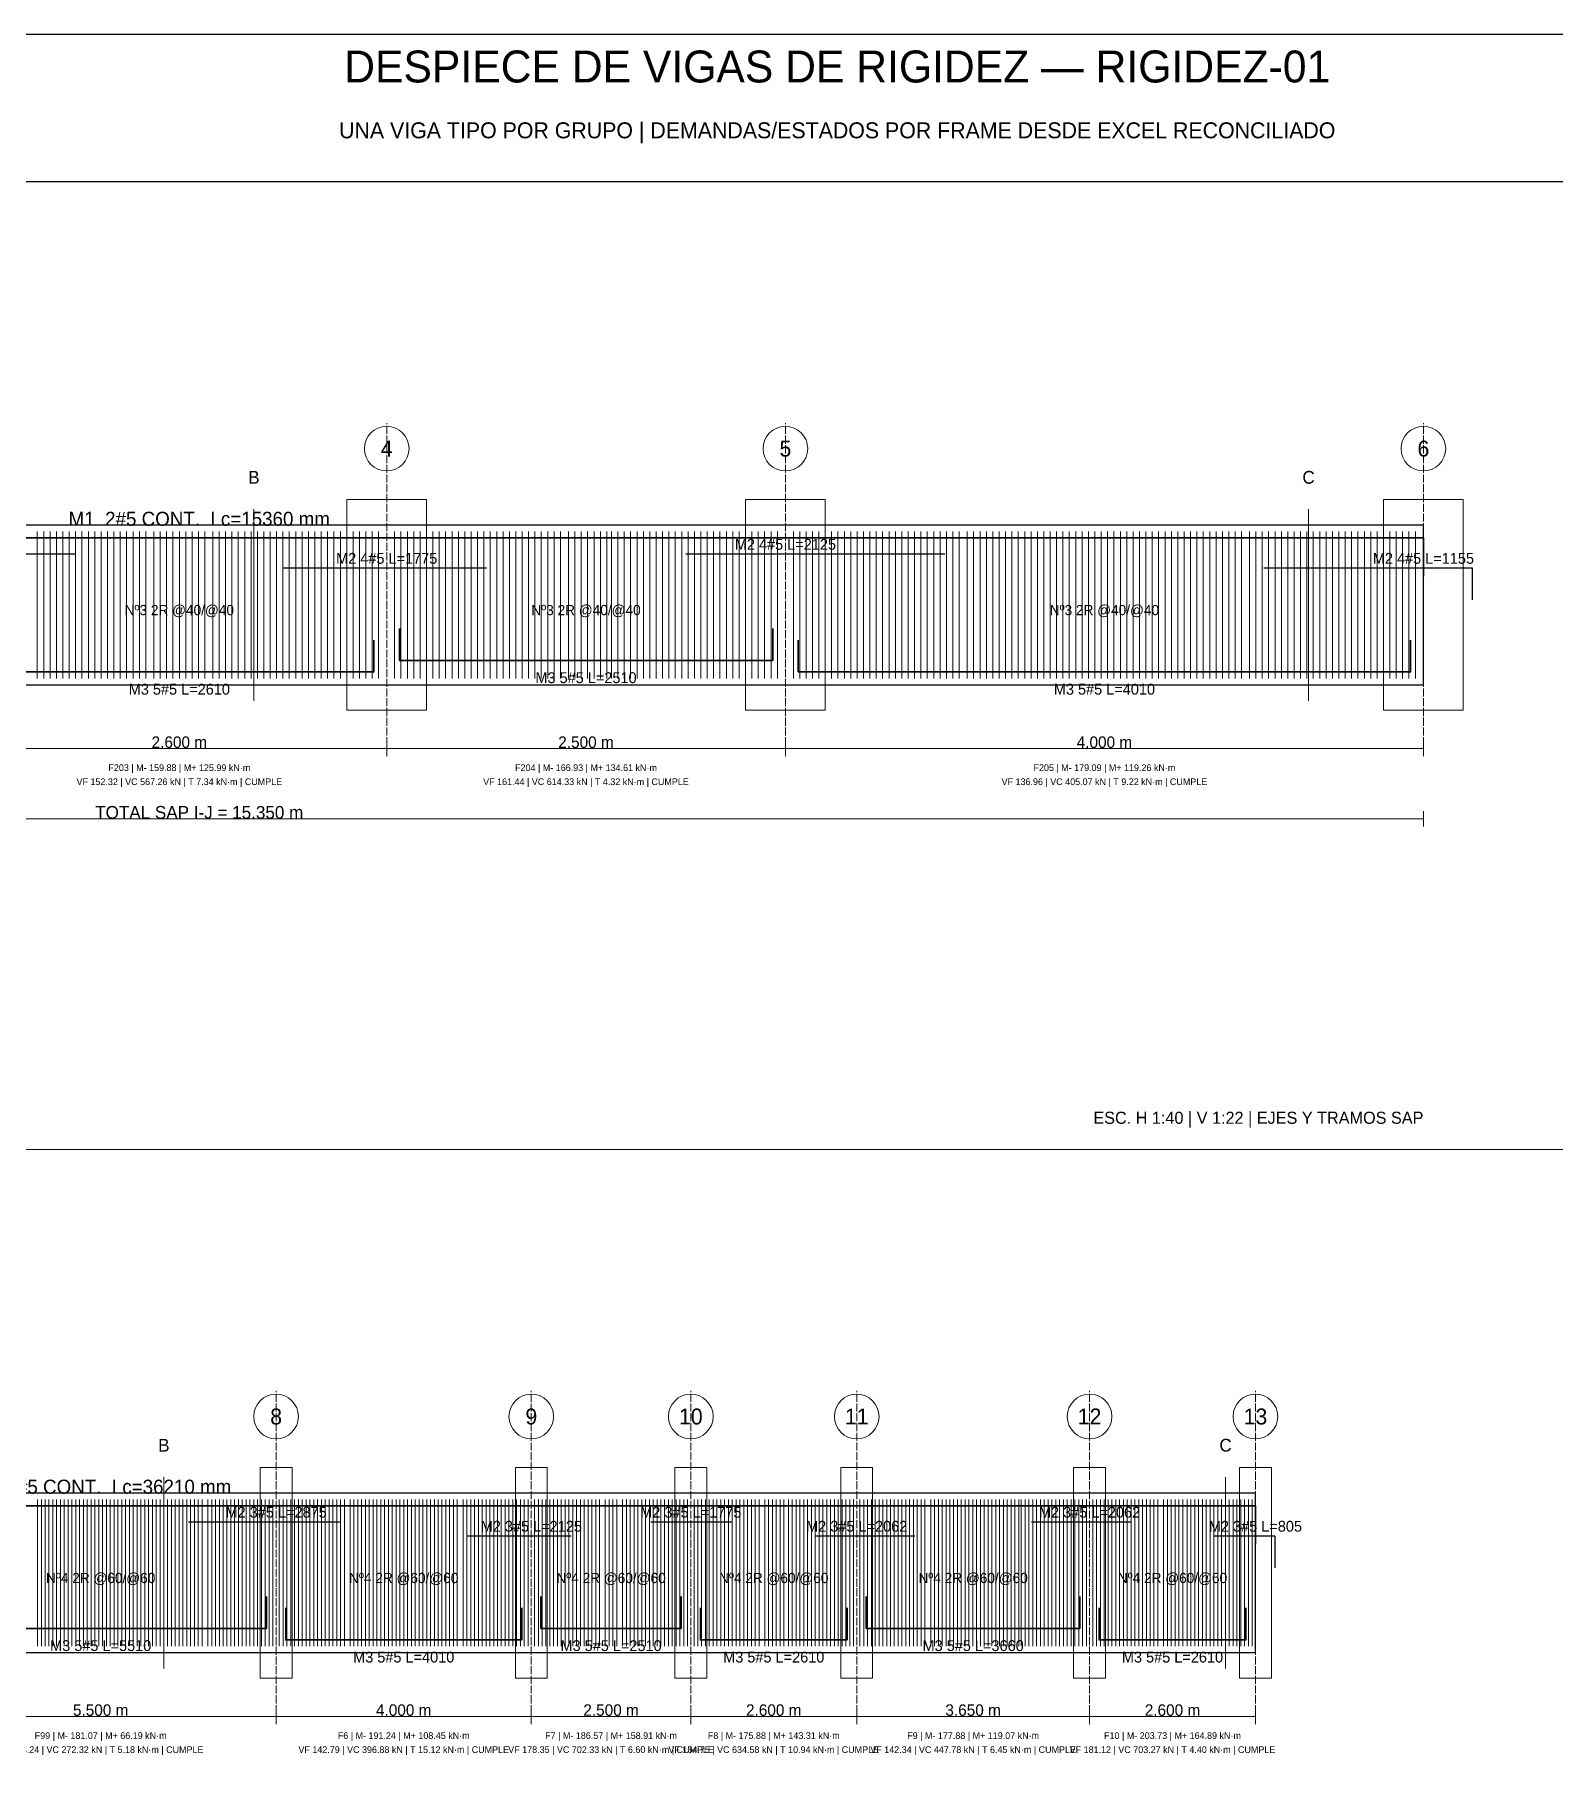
# Paper-space layout 'RIGIDEZ_01' of a CAD drawing. Header units: millimetres. Extents: x 7 to 700, y 7 to 493.
# Drawn here: x 227.7 to 465.9, y 222 to 493 of the extents above; entities that cross this region are included whole.
import ezdxf
from ezdxf.enums import TextEntityAlignment as Align

# ---------------------------------------------------------------- set-up
doc = ezdxf.new("R2010")
doc.units = ezdxf.units.MM
doc.linetypes.add('DASHED', pattern=[1.524, 1.27, -0.254])
for name, color, linetype in [('ACERO_INF', 1, 'Continuous'), ('ACERO_SUP_APOYO', 5, 'Continuous'), ('ACERO_SUP_CONT', 4, 'Continuous'), ('APOYOS', 9, 'Continuous'), ('CONTORNO', 7, 'Continuous'), ('CORTE', 6, 'Continuous'), ('COTAS', 3, 'Continuous'), ('EJES', 1, 'Continuous'), ('ESTRIBOS', 8, 'Continuous'), ('MARCO', 7, 'Continuous'), ('TEXTO', 7, 'Continuous')]:
    doc.layers.add(name, color=color, linetype=linetype)

psp = doc.layouts.new('RIGIDEZ_01')

# ---------------------------------------------------------------- linework, layer by layer
at = {"layer": 'ACERO_INF', "color": 1, "lineweight": 35}
for points in [[(284.88, 399.93), (284.88, 394.93), (343.38, 394.93), (343.38, 399.93)], [(219.88, 398.13), (219.88, 393.13), (280.88, 393.13), (280.88, 398.13)], [(347.38, 398.13), (347.38, 393.13), (443.38, 393.13), (443.38, 398.13)], [(212.05, 248.27), (212.05, 243.27), (264.05, 243.27), (264.05, 248.27)], [(307.05, 248.27), (307.05, 243.27), (329.05, 243.27), (329.05, 248.27)], [(358.05, 248.27), (358.05, 243.27), (391.55, 243.27), (391.55, 248.27)], [(267.05, 246.47), (267.05, 241.47), (304.05, 241.47), (304.05, 246.47)], [(332.05, 246.47), (332.05, 241.47), (355.05, 241.47), (355.05, 246.47)], [(394.55, 246.47), (394.55, 241.47), (417.55, 241.47), (417.55, 246.47)]]:
    psp.add_lwpolyline(points, dxfattribs=at)
at = {"layer": 'ACERO_SUP_APOYO', "color": 5, "lineweight": 30}
for points in [[(195.06, 411.63), (234.12, 411.63)], [(266.62, 409.43), (298.5, 409.43)], [(329.75, 411.63), (370.38, 411.63)], [(420.38, 409.43), (453, 409.43), (453, 404.43)], [(251.8, 259.97), (275.55, 259.97)], [(295.55, 257.77), (311.8, 257.77)], [(324.3, 259.97), (337.05, 259.97)], [(350.05, 257.77), (365.68, 257.77)], [(383.93, 259.97), (399.55, 259.97)], [(412.55, 257.77), (422.1, 257.77), (422.1, 252.77)]]:
    psp.add_lwpolyline(points, dxfattribs=at)
at = {"layer": 'ACERO_SUP_CONT', "color": 4, "lineweight": 35}
for points in [[(61.62, 408.13), (61.62, 414.13), (445.38, 414.13), (445.38, 408.13)], [(57.05, 256.47), (57.05, 262.47), (419.05, 262.47), (419.05, 256.47)]]:
    psp.add_lwpolyline(points, dxfattribs=at)
at = {"layer": 'APOYOS', "color": 9, "lineweight": 15}
for points in [[(276.62, 387.13), (289.12, 387.13), (289.12, 420.13), (276.62, 420.13)], [(339.12, 387.13), (351.62, 387.13), (351.62, 420.13), (339.12, 420.13)], [(439.12, 387.13), (451.62, 387.13), (451.62, 420.13), (439.12, 420.13)], [(263.05, 235.47), (268.05, 235.47), (268.05, 268.47), (263.05, 268.47)], [(303.05, 235.47), (308.05, 235.47), (308.05, 268.47), (303.05, 268.47)], [(328.05, 235.47), (333.05, 235.47), (333.05, 268.47), (328.05, 268.47)], [(354.05, 235.47), (359.05, 235.47), (359.05, 268.47), (354.05, 268.47)], [(390.55, 235.47), (395.55, 235.47), (395.55, 268.47), (390.55, 268.47)], [(416.55, 235.47), (421.55, 235.47), (421.55, 268.47), (416.55, 268.47)]]:
    psp.add_lwpolyline(points, close=True, dxfattribs=at)
at = {"layer": 'CONTORNO', "color": 7, "lineweight": 25}
for points in [[(61.62, 391.13), (445.38, 391.13), (445.38, 416.13), (61.62, 416.13)], [(57.05, 239.47), (419.05, 239.47), (419.05, 264.47), (57.05, 264.47)]]:
    psp.add_lwpolyline(points, close=True, dxfattribs=at)
at = {"layer": 'CORTE', "color": 6, "lineweight": 13}
for p, q in [((262.07, 388.63), (262.07, 418.63)), ((427.38, 388.63), (427.38, 418.63)), ((247.95, 236.97), (247.95, 266.97)), ((414.37, 236.97), (414.37, 266.97))]:
    psp.add_line(p, q, dxfattribs=at)
at = {"layer": 'COTAS', "color": 3, "lineweight": 13}
for p, q in [((282.88, 379.93), (282.88, 382.33)), ((282.88, 379.93), (282.88, 382.33)), ((345.38, 379.93), (345.38, 382.33)), ((345.38, 379.93), (345.38, 382.33)), ((445.38, 379.93), (445.38, 382.33)), ((217.88, 381.13), (282.88, 381.13)), ((282.88, 381.13), (345.38, 381.13)), ((345.38, 381.13), (445.38, 381.13)), ((445.38, 368.93), (445.38, 371.33)), ((61.62, 370.13), (445.38, 370.13)), ((265.55, 228.27), (265.55, 230.67)), ((265.55, 228.27), (265.55, 230.67)), ((305.55, 228.27), (305.55, 230.67)), ((305.55, 228.27), (305.55, 230.67)), ((330.55, 228.27), (330.55, 230.67)), ((330.55, 228.27), (330.55, 230.67)), ((356.55, 228.27), (356.55, 230.67)), ((356.55, 228.27), (356.55, 230.67)), ((393.05, 228.27), (393.05, 230.67)), ((393.05, 228.27), (393.05, 230.67)), ((419.05, 228.27), (419.05, 230.67)), ((210.55, 229.47), (265.55, 229.47)), ((265.55, 229.47), (305.55, 229.47)), ((305.55, 229.47), (330.55, 229.47)), ((330.55, 229.47), (356.55, 229.47)), ((356.55, 229.47), (393.05, 229.47)), ((393.05, 229.47), (419.05, 229.47))]:
    psp.add_line(p, q, dxfattribs=at)
at = {"layer": 'EJES', "color": 1, "linetype": 'DASHED', "lineweight": 9}
for p, q in [((282.88, 380.13), (282.88, 432.13)), ((345.38, 380.13), (345.38, 432.13)), ((445.38, 380.13), (445.38, 432.13)), ((265.55, 228.47), (265.55, 280.47)), ((305.55, 228.47), (305.55, 280.47)), ((330.55, 228.47), (330.55, 280.47)), ((356.55, 228.47), (356.55, 280.47)), ((393.05, 228.47), (393.05, 280.47)), ((419.05, 228.47), (419.05, 280.47))]:
    psp.add_line(p, q, dxfattribs=at)
at = {"layer": 'EJES', "color": 1, "lineweight": 18}
for centre in [(282.88, 428.13), (345.38, 428.13), (445.38, 428.13), (265.55, 276.47), (305.55, 276.47), (330.55, 276.47), (356.55, 276.47), (393.05, 276.47), (419.05, 276.47)]:
    psp.add_circle(centre, 3.5, dxfattribs=at)
at = {"layer": 'ESTRIBOS', "color": 8, "lineweight": 9}
for p, q in [((228.12, 392.13), (228.12, 415.13)), ((229.12, 392.13), (229.12, 415.13)), ((230.12, 392.13), (230.12, 415.13)), ((231.12, 392.13), (231.12, 415.13)), ((232.12, 392.13), (232.12, 415.13)), ((233.12, 392.13), (233.12, 415.13)), ((234.12, 392.13), (234.12, 415.13)), ((235.12, 392.13), (235.12, 415.13)), ((236.12, 392.13), (236.12, 415.13)), ((237.12, 392.13), (237.12, 415.13)), ((238.12, 392.13), (238.12, 415.13)), ((239.12, 392.13), (239.12, 415.13)), ((240.12, 392.13), (240.12, 415.13)), ((241.12, 392.13), (241.12, 415.13)), ((242.12, 392.13), (242.12, 415.13)), ((243.12, 392.13), (243.12, 415.13)), ((244.12, 392.13), (244.12, 415.13)), ((245.12, 392.13), (245.12, 415.13)), ((246.38, 392.13), (246.38, 415.13)), ((247.38, 392.13), (247.38, 415.13)), ((248.38, 392.13), (248.38, 415.13)), ((249.38, 392.13), (249.38, 415.13)), ((250.38, 392.13), (250.38, 415.13)), ((251.38, 392.13), (251.38, 415.13)), ((252.38, 392.13), (252.38, 415.13)), ((253.38, 392.13), (253.38, 415.13)), ((254.38, 392.13), (254.38, 415.13)), ((255.62, 392.13), (255.62, 415.13)), ((256.62, 392.13), (256.62, 415.13)), ((257.62, 392.13), (257.62, 415.13)), ((258.62, 392.13), (258.62, 415.13)), ((259.62, 392.13), (259.62, 415.13)), ((260.62, 392.13), (260.62, 415.13)), ((261.62, 392.13), (261.62, 415.13)), ((262.62, 392.13), (262.62, 415.13)), ((263.62, 392.13), (263.62, 415.13)), ((264.62, 392.13), (264.62, 415.13)), ((265.62, 392.13), (265.62, 415.13)), ((266.62, 392.13), (266.62, 415.13)), ((267.62, 392.13), (267.62, 415.13)), ((268.62, 392.13), (268.62, 415.13)), ((269.62, 392.13), (269.62, 415.13)), ((270.62, 392.13), (270.62, 415.13)), ((271.62, 392.13), (271.62, 415.13)), ((272.62, 392.13), (272.62, 415.13)), ((273.62, 392.13), (273.62, 415.13)), ((274.62, 392.13), (274.62, 415.13)), ((275.62, 392.13), (275.62, 415.13)), ((276.62, 392.13), (276.62, 415.13)), ((277.62, 392.13), (277.62, 415.13)), ((278.62, 392.13), (278.62, 415.13)), ((279.62, 392.13), (279.62, 415.13)), ((280.62, 392.13), (280.62, 415.13)), ((281.62, 392.13), (281.62, 415.13)), ((284.12, 392.13), (284.12, 415.13)), ((285.12, 392.13), (285.12, 415.13)), ((286.12, 392.13), (286.12, 415.13)), ((287.12, 392.13), (287.12, 415.13)), ((288.12, 392.13), (288.12, 415.13)), ((289.12, 392.13), (289.12, 415.13)), ((290.12, 392.13), (290.12, 415.13)), ((291.12, 392.13), (291.12, 415.13)), ((292.12, 392.13), (292.12, 415.13)), ((293.12, 392.13), (293.12, 415.13)), ((294.12, 392.13), (294.12, 415.13)), ((295.12, 392.13), (295.12, 415.13)), ((296.12, 392.13), (296.12, 415.13)), ((297.12, 392.13), (297.12, 415.13)), ((298.12, 392.13), (298.12, 415.13)), ((299.12, 392.13), (299.12, 415.13)), ((300.12, 392.13), (300.12, 415.13)), ((301.12, 392.13), (301.12, 415.13)), ((302.12, 392.13), (302.12, 415.13)), ((303.12, 392.13), (303.12, 415.13)), ((304.12, 392.13), (304.12, 415.13)), ((305.12, 392.13), (305.12, 415.13)), ((306.12, 392.13), (306.12, 415.13)), ((307.12, 392.13), (307.12, 415.13)), ((308.12, 392.13), (308.12, 415.13)), ((309.12, 392.13), (309.12, 415.13)), ((310.12, 392.13), (310.12, 415.13)), ((311.38, 392.13), (311.38, 415.13)), ((312.38, 392.13), (312.38, 415.13)), ((313.38, 392.13), (313.38, 415.13)), ((314.38, 392.13), (314.38, 415.13)), ((315.38, 392.13), (315.38, 415.13)), ((316.38, 392.13), (316.38, 415.13)), ((317.38, 392.13), (317.38, 415.13)), ((318.12, 392.13), (318.12, 415.13)), ((319.12, 392.13), (319.12, 415.13)), ((320.12, 392.13), (320.12, 415.13)), ((321.12, 392.13), (321.12, 415.13)), ((322.12, 392.13), (322.12, 415.13)), ((323.12, 392.13), (323.12, 415.13)), ((324.12, 392.13), (324.12, 415.13)), ((325.12, 392.13), (325.12, 415.13)), ((326.12, 392.13), (326.12, 415.13)), ((327.12, 392.13), (327.12, 415.13)), ((328.12, 392.13), (328.12, 415.13)), ((329.12, 392.13), (329.12, 415.13)), ((330.12, 392.13), (330.12, 415.13)), ((331.12, 392.13), (331.12, 415.13)), ((332.12, 392.13), (332.12, 415.13)), ((333.12, 392.13), (333.12, 415.13)), ((334.12, 392.13), (334.12, 415.13)), ((335.12, 392.13), (335.12, 415.13)), ((336.12, 392.13), (336.12, 415.13)), ((337.12, 392.13), (337.12, 415.13)), ((338.12, 392.13), (338.12, 415.13)), ((339.12, 392.13), (339.12, 415.13)), ((340.12, 392.13), (340.12, 415.13)), ((341.12, 392.13), (341.12, 415.13)), ((342.12, 392.13), (342.12, 415.13)), ((343.12, 392.13), (343.12, 415.13)), ((344.12, 392.13), (344.12, 415.13)), ((346.62, 392.13), (346.62, 415.13)), ((347.62, 392.13), (347.62, 415.13)), ((348.62, 392.13), (348.62, 415.13)), ((349.62, 392.13), (349.62, 415.13)), ((350.62, 392.13), (350.62, 415.13)), ((351.62, 392.13), (351.62, 415.13)), ((352.62, 392.13), (352.62, 415.13)), ((353.62, 392.13), (353.62, 415.13)), ((354.62, 392.13), (354.62, 415.13)), ((355.62, 392.13), (355.62, 415.13)), ((356.62, 392.13), (356.62, 415.13)), ((357.62, 392.13), (357.62, 415.13)), ((358.62, 392.13), (358.62, 415.13)), ((359.62, 392.13), (359.62, 415.13)), ((360.62, 392.13), (360.62, 415.13)), ((361.62, 392.13), (361.62, 415.13)), ((362.62, 392.13), (362.62, 415.13)), ((363.62, 392.13), (363.62, 415.13)), ((364.62, 392.13), (364.62, 415.13)), ((365.62, 392.13), (365.62, 415.13)), ((366.62, 392.13), (366.62, 415.13)), ((367.62, 392.13), (367.62, 415.13)), ((368.62, 392.13), (368.62, 415.13)), ((369.62, 392.13), (369.62, 415.13)), ((370.62, 392.13), (370.62, 415.13)), ((371.62, 392.13), (371.62, 415.13)), ((372.62, 392.13), (372.62, 415.13)), ((373.88, 392.13), (373.88, 415.13)), ((374.88, 392.13), (374.88, 415.13)), ((375.88, 392.13), (375.88, 415.13)), ((376.88, 392.13), (376.88, 415.13)), ((377.88, 392.13), (377.88, 415.13)), ((378.88, 392.13), (378.88, 415.13)), ((379.88, 392.13), (379.88, 415.13)), ((380.88, 392.13), (380.88, 415.13)), ((381.88, 392.13), (381.88, 415.13)), ((382.88, 392.13), (382.88, 415.13)), ((383.88, 392.13), (383.88, 415.13)), ((384.88, 392.13), (384.88, 415.13)), ((385.88, 392.13), (385.88, 415.13)), ((386.88, 392.13), (386.88, 415.13)), ((387.88, 392.13), (387.88, 415.13)), ((388.88, 392.13), (388.88, 415.13)), ((389.88, 392.13), (389.88, 415.13)), ((390.88, 392.13), (390.88, 415.13)), ((391.88, 392.13), (391.88, 415.13)), ((392.88, 392.13), (392.88, 415.13)), ((393.88, 392.13), (393.88, 415.13)), ((394.88, 392.13), (394.88, 415.13)), ((395.88, 392.13), (395.88, 415.13)), ((396.88, 392.13), (396.88, 415.13)), ((397.88, 392.13), (397.88, 415.13)), ((398.88, 392.13), (398.88, 415.13)), ((399.88, 392.13), (399.88, 415.13)), ((400.88, 392.13), (400.88, 415.13)), ((401.88, 392.13), (401.88, 415.13)), ((402.88, 392.13), (402.88, 415.13)), ((403.88, 392.13), (403.88, 415.13)), ((404.88, 392.13), (404.88, 415.13)), ((405.88, 392.13), (405.88, 415.13)), ((406.88, 392.13), (406.88, 415.13)), ((407.88, 392.13), (407.88, 415.13)), ((408.88, 392.13), (408.88, 415.13)), ((409.88, 392.13), (409.88, 415.13)), ((410.88, 392.13), (410.88, 415.13)), ((411.88, 392.13), (411.88, 415.13)), ((412.88, 392.13), (412.88, 415.13)), ((413.88, 392.13), (413.88, 415.13)), ((414.88, 392.13), (414.88, 415.13)), ((415.88, 392.13), (415.88, 415.13)), ((416.88, 392.13), (416.88, 415.13)), ((418.12, 392.13), (418.12, 415.13)), ((419.12, 392.13), (419.12, 415.13)), ((420.12, 392.13), (420.12, 415.13)), ((421.12, 392.13), (421.12, 415.13)), ((422.12, 392.13), (422.12, 415.13)), ((423.12, 392.13), (423.12, 415.13)), ((424.12, 392.13), (424.12, 415.13)), ((425.12, 392.13), (425.12, 415.13)), ((426.12, 392.13), (426.12, 415.13)), ((427.12, 392.13), (427.12, 415.13)), ((428.12, 392.13), (428.12, 415.13)), ((429.12, 392.13), (429.12, 415.13)), ((430.12, 392.13), (430.12, 415.13)), ((431.12, 392.13), (431.12, 415.13)), ((432.12, 392.13), (432.12, 415.13)), ((433.12, 392.13), (433.12, 415.13)), ((434.12, 392.13), (434.12, 415.13)), ((435.12, 392.13), (435.12, 415.13)), ((436.12, 392.13), (436.12, 415.13)), ((437.12, 392.13), (437.12, 415.13)), ((438.12, 392.13), (438.12, 415.13)), ((439.12, 392.13), (439.12, 415.13)), ((440.12, 392.13), (440.12, 415.13)), ((441.12, 392.13), (441.12, 415.13)), ((442.12, 392.13), (442.12, 415.13)), ((443.12, 392.13), (443.12, 415.13)), ((444.12, 392.13), (444.12, 415.13)), ((228.15, 240.47), (228.15, 263.47)), ((228.75, 240.47), (228.75, 263.47)), ((229.35, 240.47), (229.35, 263.47)), ((229.95, 240.47), (229.95, 263.47)), ((230.55, 240.47), (230.55, 263.47)), ((231.15, 240.47), (231.15, 263.47)), ((231.75, 240.47), (231.75, 263.47)), ((232.35, 240.47), (232.35, 263.47)), ((232.95, 240.47), (232.95, 263.47)), ((233.55, 240.47), (233.55, 263.47)), ((234.15, 240.47), (234.15, 263.47)), ((234.75, 240.47), (234.75, 263.47)), ((235.35, 240.47), (235.35, 263.47)), ((235.95, 240.47), (235.95, 263.47)), ((236.55, 240.47), (236.55, 263.47)), ((237.15, 240.47), (237.15, 263.47)), ((237.75, 240.47), (237.75, 263.47)), ((238.35, 240.47), (238.35, 263.47)), ((238.95, 240.47), (238.95, 263.47)), ((239.55, 240.47), (239.55, 263.47)), ((240.15, 240.47), (240.15, 263.47)), ((240.75, 240.47), (240.75, 263.47)), ((241.35, 240.47), (241.35, 263.47)), ((241.95, 240.47), (241.95, 263.47)), ((242.55, 240.47), (242.55, 263.47)), ((243.15, 240.47), (243.15, 263.47)), ((243.75, 240.47), (243.75, 263.47)), ((244.35, 240.47), (244.35, 263.47)), ((244.95, 240.47), (244.95, 263.47)), ((245.55, 240.47), (245.55, 263.47)), ((246.15, 240.47), (246.15, 263.47)), ((246.75, 240.47), (246.75, 263.47)), ((247.35, 240.47), (247.35, 263.47)), ((247.95, 240.47), (247.95, 263.47)), ((248.55, 240.47), (248.55, 263.47)), ((249.15, 240.47), (249.15, 263.47)), ((249.75, 240.47), (249.75, 263.47)), ((250.35, 240.47), (250.35, 263.47)), ((250.95, 240.47), (250.95, 263.47)), ((251.55, 240.47), (251.55, 263.47)), ((252.15, 240.47), (252.15, 263.47)), ((252.75, 240.47), (252.75, 263.47)), ((253.35, 240.47), (253.35, 263.47)), ((253.95, 240.47), (253.95, 263.47)), ((254.85, 240.47), (254.85, 263.47)), ((255.45, 240.47), (255.45, 263.47)), ((256.05, 240.47), (256.05, 263.47)), ((256.65, 240.47), (256.65, 263.47)), ((257.25, 240.47), (257.25, 263.47)), ((257.85, 240.47), (257.85, 263.47)), ((258.45, 240.47), (258.45, 263.47)), ((259.05, 240.47), (259.05, 263.47)), ((259.65, 240.47), (259.65, 263.47)), ((260.25, 240.47), (260.25, 263.47)), ((260.85, 240.47), (260.85, 263.47)), ((261.45, 240.47), (261.45, 263.47)), ((262.05, 240.47), (262.05, 263.47)), ((262.65, 240.47), (262.65, 263.47)), ((263.25, 240.47), (263.25, 263.47)), ((263.85, 240.47), (263.85, 263.47)), ((264.45, 240.47), (264.45, 263.47)), ((265.05, 240.47), (265.05, 263.47)), ((266.05, 240.47), (266.05, 263.47)), ((266.65, 240.47), (266.65, 263.47)), ((267.25, 240.47), (267.25, 263.47)), ((267.85, 240.47), (267.85, 263.47)), ((268.45, 240.47), (268.45, 263.47)), ((269.05, 240.47), (269.05, 263.47)), ((269.65, 240.47), (269.65, 263.47)), ((270.25, 240.47), (270.25, 263.47)), ((270.85, 240.47), (270.85, 263.47)), ((271.45, 240.47), (271.45, 263.47)), ((272.05, 240.47), (272.05, 263.47)), ((272.65, 240.47), (272.65, 263.47)), ((273.25, 240.47), (273.25, 263.47)), ((273.85, 240.47), (273.85, 263.47)), ((274.45, 240.47), (274.45, 263.47)), ((275.05, 240.47), (275.05, 263.47)), ((275.65, 240.47), (275.65, 263.47)), ((276.25, 240.47), (276.25, 263.47)), ((277.15, 240.47), (277.15, 263.47)), ((277.75, 240.47), (277.75, 263.47)), ((278.35, 240.47), (278.35, 263.47)), ((278.95, 240.47), (278.95, 263.47)), ((279.55, 240.47), (279.55, 263.47)), ((280.15, 240.47), (280.15, 263.47)), ((280.75, 240.47), (280.75, 263.47)), ((281.35, 240.47), (281.35, 263.47)), ((281.95, 240.47), (281.95, 263.47)), ((282.55, 240.47), (282.55, 263.47)), ((283.15, 240.47), (283.15, 263.47)), ((283.75, 240.47), (283.75, 263.47)), ((284.35, 240.47), (284.35, 263.47)), ((284.95, 240.47), (284.95, 263.47)), ((285.55, 240.47), (285.55, 263.47)), ((286.15, 240.47), (286.15, 263.47)), ((286.75, 240.47), (286.75, 263.47)), ((287.35, 240.47), (287.35, 263.47)), ((287.95, 240.47), (287.95, 263.47)), ((288.55, 240.47), (288.55, 263.47)), ((289.15, 240.47), (289.15, 263.47)), ((289.75, 240.47), (289.75, 263.47)), ((290.35, 240.47), (290.35, 263.47)), ((290.95, 240.47), (290.95, 263.47)), ((291.55, 240.47), (291.55, 263.47)), ((292.15, 240.47), (292.15, 263.47)), ((292.75, 240.47), (292.75, 263.47)), ((293.35, 240.47), (293.35, 263.47)), ((293.95, 240.47), (293.95, 263.47)), ((294.85, 240.47), (294.85, 263.47)), ((295.45, 240.47), (295.45, 263.47)), ((296.05, 240.47), (296.05, 263.47)), ((296.65, 240.47), (296.65, 263.47)), ((297.25, 240.47), (297.25, 263.47)), ((297.85, 240.47), (297.85, 263.47)), ((298.45, 240.47), (298.45, 263.47)), ((299.05, 240.47), (299.05, 263.47)), ((299.65, 240.47), (299.65, 263.47)), ((300.25, 240.47), (300.25, 263.47)), ((300.85, 240.47), (300.85, 263.47)), ((301.45, 240.47), (301.45, 263.47)), ((302.05, 240.47), (302.05, 263.47)), ((302.65, 240.47), (302.65, 263.47)), ((303.25, 240.47), (303.25, 263.47)), ((303.85, 240.47), (303.85, 263.47)), ((304.45, 240.47), (304.45, 263.47)), ((305.05, 240.47), (305.05, 263.47)), ((306.05, 240.47), (306.05, 263.47)), ((306.65, 240.47), (306.65, 263.47)), ((307.25, 240.47), (307.25, 263.47)), ((307.85, 240.47), (307.85, 263.47)), ((308.45, 240.47), (308.45, 263.47)), ((309.05, 240.47), (309.05, 263.47)), ((309.65, 240.47), (309.65, 263.47)), ((310.25, 240.47), (310.25, 263.47)), ((310.85, 240.47), (310.85, 263.47)), ((311.45, 240.47), (311.45, 263.47)), ((312.05, 240.47), (312.05, 263.47)), ((312.65, 240.47), (312.65, 263.47)), ((313.25, 240.47), (313.25, 263.47)), ((313.85, 240.47), (313.85, 263.47)), ((314.45, 240.47), (314.45, 263.47)), ((315.05, 240.47), (315.05, 263.47)), ((315.65, 240.47), (315.65, 263.47)), ((316.25, 240.47), (316.25, 263.47)), ((317.15, 240.47), (317.15, 263.47)), ((317.75, 240.47), (317.75, 263.47)), ((318.35, 240.47), (318.35, 263.47)), ((318.95, 240.47), (318.95, 263.47)), ((319.85, 240.47), (319.85, 263.47)), ((320.45, 240.47), (320.45, 263.47)), ((321.05, 240.47), (321.05, 263.47)), ((321.65, 240.47), (321.65, 263.47)), ((322.25, 240.47), (322.25, 263.47)), ((322.85, 240.47), (322.85, 263.47)), ((323.45, 240.47), (323.45, 263.47)), ((324.05, 240.47), (324.05, 263.47)), ((324.65, 240.47), (324.65, 263.47)), ((325.25, 240.47), (325.25, 263.47)), ((325.85, 240.47), (325.85, 263.47)), ((326.45, 240.47), (326.45, 263.47)), ((327.05, 240.47), (327.05, 263.47)), ((327.65, 240.47), (327.65, 263.47)), ((328.25, 240.47), (328.25, 263.47)), ((328.85, 240.47), (328.85, 263.47)), ((329.45, 240.47), (329.45, 263.47)), ((330.05, 240.47), (330.05, 263.47)), ((331.05, 240.47), (331.05, 263.47)), ((331.65, 240.47), (331.65, 263.47)), ((332.25, 240.47), (332.25, 263.47)), ((332.85, 240.47), (332.85, 263.47)), ((333.45, 240.47), (333.45, 263.47)), ((334.05, 240.47), (334.05, 263.47)), ((334.65, 240.47), (334.65, 263.47)), ((335.25, 240.47), (335.25, 263.47)), ((335.85, 240.47), (335.85, 263.47)), ((336.45, 240.47), (336.45, 263.47)), ((337.05, 240.47), (337.05, 263.47)), ((337.65, 240.47), (337.65, 263.47)), ((338.25, 240.47), (338.25, 263.47)), ((338.85, 240.47), (338.85, 263.47)), ((339.45, 240.47), (339.45, 263.47)), ((340.05, 240.47), (340.05, 263.47)), ((340.65, 240.47), (340.65, 263.47)), ((341.25, 240.47), (341.25, 263.47)), ((342.15, 240.47), (342.15, 263.47)), ((342.75, 240.47), (342.75, 263.47)), ((343.35, 240.47), (343.35, 263.47)), ((343.95, 240.47), (343.95, 263.47)), ((344.55, 240.47), (344.55, 263.47)), ((345.15, 240.47), (345.15, 263.47)), ((345.85, 240.47), (345.85, 263.47)), ((346.45, 240.47), (346.45, 263.47)), ((347.05, 240.47), (347.05, 263.47)), ((347.65, 240.47), (347.65, 263.47)), ((348.25, 240.47), (348.25, 263.47)), ((348.85, 240.47), (348.85, 263.47)), ((349.45, 240.47), (349.45, 263.47)), ((350.05, 240.47), (350.05, 263.47)), ((350.65, 240.47), (350.65, 263.47)), ((351.25, 240.47), (351.25, 263.47)), ((351.85, 240.47), (351.85, 263.47)), ((352.45, 240.47), (352.45, 263.47)), ((353.05, 240.47), (353.05, 263.47)), ((353.65, 240.47), (353.65, 263.47)), ((354.25, 240.47), (354.25, 263.47)), ((354.85, 240.47), (354.85, 263.47)), ((355.45, 240.47), (355.45, 263.47)), ((356.05, 240.47), (356.05, 263.47)), ((357.05, 240.47), (357.05, 263.47)), ((357.65, 240.47), (357.65, 263.47)), ((358.25, 240.47), (358.25, 263.47)), ((358.85, 240.47), (358.85, 263.47)), ((359.45, 240.47), (359.45, 263.47)), ((360.05, 240.47), (360.05, 263.47)), ((360.65, 240.47), (360.65, 263.47)), ((361.25, 240.47), (361.25, 263.47)), ((361.85, 240.47), (361.85, 263.47)), ((362.45, 240.47), (362.45, 263.47)), ((363.05, 240.47), (363.05, 263.47)), ((363.65, 240.47), (363.65, 263.47)), ((364.25, 240.47), (364.25, 263.47)), ((364.85, 240.47), (364.85, 263.47)), ((365.45, 240.47), (365.45, 263.47)), ((366.05, 240.47), (366.05, 263.47)), ((366.65, 240.47), (366.65, 263.47)), ((367.25, 240.47), (367.25, 263.47)), ((368.15, 240.47), (368.15, 263.47)), ((368.75, 240.47), (368.75, 263.47)), ((369.35, 240.47), (369.35, 263.47)), ((369.95, 240.47), (369.95, 263.47)), ((370.55, 240.47), (370.55, 263.47)), ((371.15, 240.47), (371.15, 263.47)), ((371.75, 240.47), (371.75, 263.47)), ((372.35, 240.47), (372.35, 263.47)), ((372.95, 240.47), (372.95, 263.47)), ((373.55, 240.47), (373.55, 263.47)), ((374.15, 240.47), (374.15, 263.47)), ((374.75, 240.47), (374.75, 263.47)), ((375.35, 240.47), (375.35, 263.47)), ((375.95, 240.47), (375.95, 263.47)), ((376.55, 240.47), (376.55, 263.47)), ((377.15, 240.47), (377.15, 263.47)), ((377.75, 240.47), (377.75, 263.47)), ((378.35, 240.47), (378.35, 263.47)), ((378.95, 240.47), (378.95, 263.47)), ((379.55, 240.47), (379.55, 263.47)), ((380.15, 240.47), (380.15, 263.47)), ((380.75, 240.47), (380.75, 263.47)), ((381.35, 240.47), (381.35, 263.47)), ((381.95, 240.47), (381.95, 263.47)), ((382.35, 240.47), (382.35, 263.47)), ((382.95, 240.47), (382.95, 263.47)), ((383.55, 240.47), (383.55, 263.47)), ((384.15, 240.47), (384.15, 263.47)), ((384.75, 240.47), (384.75, 263.47)), ((385.35, 240.47), (385.35, 263.47)), ((385.95, 240.47), (385.95, 263.47)), ((386.55, 240.47), (386.55, 263.47)), ((387.15, 240.47), (387.15, 263.47)), ((387.75, 240.47), (387.75, 263.47)), ((388.35, 240.47), (388.35, 263.47)), ((388.95, 240.47), (388.95, 263.47)), ((389.55, 240.47), (389.55, 263.47)), ((390.15, 240.47), (390.15, 263.47)), ((390.75, 240.47), (390.75, 263.47)), ((391.35, 240.47), (391.35, 263.47)), ((391.95, 240.47), (391.95, 263.47)), ((392.55, 240.47), (392.55, 263.47)), ((393.55, 240.47), (393.55, 263.47)), ((394.15, 240.47), (394.15, 263.47)), ((394.75, 240.47), (394.75, 263.47)), ((395.35, 240.47), (395.35, 263.47)), ((395.95, 240.47), (395.95, 263.47)), ((396.55, 240.47), (396.55, 263.47)), ((397.15, 240.47), (397.15, 263.47)), ((397.75, 240.47), (397.75, 263.47)), ((398.35, 240.47), (398.35, 263.47)), ((398.95, 240.47), (398.95, 263.47)), ((399.55, 240.47), (399.55, 263.47)), ((400.15, 240.47), (400.15, 263.47)), ((400.75, 240.47), (400.75, 263.47)), ((401.35, 240.47), (401.35, 263.47)), ((401.95, 240.47), (401.95, 263.47)), ((402.55, 240.47), (402.55, 263.47)), ((403.15, 240.47), (403.15, 263.47)), ((403.75, 240.47), (403.75, 263.47)), ((404.65, 240.47), (404.65, 263.47)), ((405.25, 240.47), (405.25, 263.47)), ((405.85, 240.47), (405.85, 263.47)), ((406.45, 240.47), (406.45, 263.47)), ((407.05, 240.47), (407.05, 263.47)), ((407.65, 240.47), (407.65, 263.47)), ((408.35, 240.47), (408.35, 263.47)), ((408.95, 240.47), (408.95, 263.47)), ((409.55, 240.47), (409.55, 263.47)), ((410.15, 240.47), (410.15, 263.47)), ((410.75, 240.47), (410.75, 263.47)), ((411.35, 240.47), (411.35, 263.47)), ((411.95, 240.47), (411.95, 263.47)), ((412.55, 240.47), (412.55, 263.47)), ((413.15, 240.47), (413.15, 263.47)), ((413.75, 240.47), (413.75, 263.47)), ((414.35, 240.47), (414.35, 263.47)), ((414.95, 240.47), (414.95, 263.47)), ((415.55, 240.47), (415.55, 263.47)), ((416.15, 240.47), (416.15, 263.47)), ((416.75, 240.47), (416.75, 263.47)), ((417.35, 240.47), (417.35, 263.47)), ((417.95, 240.47), (417.95, 263.47)), ((418.55, 240.47), (418.55, 263.47))]:
    psp.add_line(p, q, dxfattribs=at)
at = {"layer": 'MARCO', "color": 7, "lineweight": 25}
psp.add_line((10, 470), (697, 470), dxfattribs=at)
at = {"layer": 'MARCO', "color": 8, "lineweight": 13}
psp.add_line((10, 318.33), (697, 318.33), dxfattribs=at)
at = {"layer": 'MARCO', "color": 7, "lineweight": 30}
psp.add_lwpolyline([(7, 7), (700, 7), (700, 493), (7, 493)], close=True, dxfattribs=at)

# ---------------------------------------------------------------- texts
at = {"layer": 'ACERO_INF', "color": 1}
for s, p in [('M3 5#5 L=2510', (314.12, 392.23)), ('M3 5#5 L=2610', (250.38, 390.43)), ('M3 5#5 L=4010', (395.38, 390.43)), ('M3 5#5 L=5510', (238.05, 240.57)), ('M3 5#5 L=2510', (318.05, 240.57)), ('M3 5#5 L=3660', (374.8, 240.57)), ('M3 5#5 L=4010', (285.55, 238.77)), ('M3 5#5 L=2610', (343.55, 238.77)), ('M3 5#5 L=2610', (406.05, 238.77))]:
    psp.add_text(s, height=1.7, dxfattribs=at).set_placement(p, align=Align.MIDDLE_CENTER)
at = {"layer": 'ACERO_SUP_APOYO', "color": 5}
for s, p in [('M2 4#5 L=2125', (345.38, 413.13)), ('M2 4#5 L=1775', (282.88, 410.93)), ('M2 4#5 L=1155', (445.38, 410.93)), ('M2 3#5 L=2875', (265.55, 261.47)), ('M2 3#5 L=1775', (330.55, 261.47)), ('M2 3#5 L=2062', (393.05, 261.47)), ('M2 3#5 L=2125', (305.55, 259.27)), ('M2 3#5 L=2062', (356.55, 259.27)), ('M2 3#5 L=805', (419.05, 259.27))]:
    psp.add_text(s, height=1.7, dxfattribs=at).set_placement(p, align=Align.MIDDLE_CENTER)
at = {"layer": 'ACERO_SUP_CONT', "color": 4}
for s, p in [('M1  2#5 CONT.  Lc=15360 mm', (253.5, 417.13)), ('M1  2#5 CONT.  Lc=36210 mm', (238.05, 265.47))]:
    psp.add_text(s, height=2.2, dxfattribs=at).set_placement(p, align=Align.MIDDLE_CENTER)
at = {"layer": 'CORTE', "color": 6}
for s, p in [('B', (262.07, 423.63)), ('C', (427.38, 423.63)), ('B', (247.95, 271.97)), ('C', (414.37, 271.97))]:
    psp.add_text(s, height=2, dxfattribs=at).set_placement(p, align=Align.MIDDLE_CENTER)
at = {"layer": 'COTAS', "color": 3}
for s, height, p in [('2.600 m', 1.8, (250.38, 382.13)), ('2.500 m', 1.8, (314.12, 382.13)), ('4.000 m', 1.8, (395.38, 382.13)), ('TOTAL SAP I-J = 15.350 m', 2, (253.5, 371.13)), ('5.500 m', 1.8, (238.05, 230.47)), ('4.000 m', 1.8, (285.55, 230.47)), ('2.500 m', 1.8, (318.05, 230.47)), ('2.600 m', 1.8, (343.55, 230.47)), ('3.650 m', 1.8, (374.8, 230.47)), ('2.600 m', 1.8, (406.05, 230.47))]:
    psp.add_text(s, height=height, dxfattribs=at).set_placement(p, align=Align.MIDDLE_CENTER)
at = {"layer": 'EJES', "color": 1}
for s, p in [('4', (282.88, 428.13)), ('5', (345.38, 428.13)), ('6', (445.38, 428.13)), ('8', (265.55, 276.47)), ('9', (305.55, 276.47)), ('10', (330.55, 276.47)), ('11', (356.55, 276.47)), ('12', (393.05, 276.47)), ('13', (419.05, 276.47))]:
    psp.add_text(s, height=2.5, dxfattribs=at).set_placement(p, align=Align.MIDDLE_CENTER)
at = {"layer": 'ESTRIBOS', "color": 8}
for s, p in [('Nº3 2R @40/@40', (250.38, 402.83)), ('Nº3 2R @40/@40', (314.12, 402.83)), ('Nº3 2R @40/@40', (395.38, 402.83)), ('Nº4 2R @60/@60', (238.05, 251.17)), ('Nº4 2R @60/@60', (285.55, 251.17)), ('Nº4 2R @60/@60', (318.05, 251.17)), ('Nº4 2R @60/@60', (343.55, 251.17)), ('Nº4 2R @60/@60', (374.8, 251.17)), ('Nº4 2R @60/@60', (406.05, 251.17))]:
    psp.add_text(s, height=1.6, dxfattribs=at).set_placement(p, align=Align.MIDDLE_CENTER)
at = {"layer": 'TEXTO', "color": 7}
for s, height, p in [('DESPIECE DE VIGAS DE RIGIDEZ — RIGIDEZ-01', 5, (353.5, 488)), ('UNA VIGA TIPO POR GRUPO | DEMANDAS/ESTADOS POR FRAME DESDE EXCEL RECONCILIADO', 2.5, (353.5, 478)), ('F203 | M- 159.88 | M+ 125.99 kN·m', 1.05, (250.38, 378.13)), ('F204 | M- 166.93 | M+ 134.61 kN·m', 1.05, (314.12, 378.13)), ('F205 | M- 179.09 | M+ 119.26 kN·m', 1.05, (395.38, 378.13)), ('VF 152.32 | VC 567.26 kN | T 7.34 kN·m | CUMPLE', 1.05, (250.38, 375.93)), ('VF 161.44 | VC 614.33 kN | T 4.32 kN·m | CUMPLE', 1.05, (314.12, 375.93)), ('VF 136.96 | VC 405.07 kN | T 9.22 kN·m | CUMPLE', 1.05, (395.38, 375.93)), ('F99 | M- 181.07 | M+ 66.19 kN·m', 1.05, (238.05, 226.47)), ('F6 | M- 191.24 | M+ 108.45 kN·m', 1.05, (285.55, 226.47)), ('F7 | M- 186.57 | M+ 158.91 kN·m', 1.05, (318.05, 226.47)), ('F8 | M- 175.88 | M+ 143.31 kN·m', 1.05, (343.55, 226.47)), ('F9 | M- 177.88 | M+ 119.07 kN·m', 1.05, (374.8, 226.47)), ('F10 | M- 203.73 | M+ 164.89 kN·m', 1.05, (406.05, 226.47)), ('VF 133.24 | VC 272.32 kN | T 5.18 kN·m | CUMPLE', 1.05, (238.05, 224.27)), ('VF 142.79 | VC 396.88 kN | T 15.12 kN·m | CUMPLE', 1.05, (285.55, 224.27)), ('VF 178.35 | VC 702.33 kN | T 6.60 kN·m | CUMPLE', 1.05, (318.05, 224.27)), ('VF 164.75 | VC 634.58 kN | T 10.94 kN·m | CUMPLE', 1.05, (343.55, 224.27)), ('VF 142.34 | VC 447.78 kN | T 6.45 kN·m | CUMPLE', 1.05, (374.8, 224.27)), ('VF 181.12 | VC 703.27 kN | T 4.40 kN·m | CUMPLE', 1.05, (406.05, 224.27))]:
    psp.add_text(s, height=height, dxfattribs=at).set_placement(p, align=Align.MIDDLE_CENTER)
psp.add_text('ESC. H 1:40 | V 1:22 | EJES Y TRAMOS SAP', height=1.9, dxfattribs=at).set_placement((445.38, 322.33), align=Align.RIGHT)

doc.saveas('drawing.dxf')
